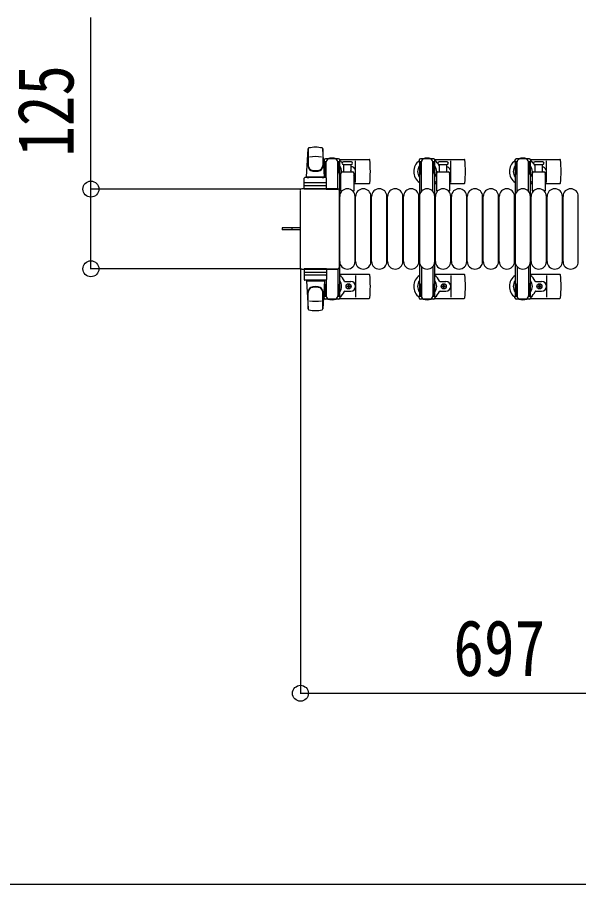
# Model space of a CAD drawing. Units: millimetres, scale not verified. Extents: x -16820 to 16820, y -11880 to 11880.
# Drawn here: x -10178 to -9298, y -5448 to -4088 of the extents above; entities that cross this region are included whole.
import ezdxf
from ezdxf.enums import TextEntityAlignment as Align

# ---------------------------------------------------------------- set-up
doc = ezdxf.new("R2010")
doc.units = ezdxf.units.MM
doc.header["$LTSCALE"] = 50
for name, color, linetype in [('0-3_YKK_13', 4, 'Continuous'), ('0-4_YKK_A1', 4, 'Continuous'), ('0-5_YKK_D', 6, 'Continuous')]:
    doc.layers.add(name, color=color, linetype=linetype)
doc.styles.add('ＭＳ ゴシック', font='')
doc.styles.get('ＭＳ ゴシック').set_extended_font_data('MS Gothic')

msp = doc.modelspace()

# ---------------------------------------------------------------- linework, layer by layer
at = {"layer": '0-3_YKK_13'}
for p, q in [((-9724.92, -4338.5), (-9722.48, -4294.47)), ((-9722.42, -4294.89), (-9722.42, -4320.63)), ((-9699.42, -4294.12), (-9699.42, -4321.31)), ((-9696.92, -4338.5), (-9699.36, -4294.47)), ((-9674.62, -4310), (-9695.22, -4310)), ((-9525.62, -4310), (-9546.22, -4310)), ((-9375.62, -4310), (-9396.22, -4310)), ((-9695.72, -4318.3), (-9694.92, -4318.3)), ((-9695.72, -4328.81), (-9695.72, -4318.3)), ((-9694.92, -4331.8), (-9694.92, -4314.8)), ((-9693.92, -4339.63), (-9693.92, -4315)), ((-9675.92, -4314.8), (-9672.62, -4314.8)), ((-9675.92, -4357.5), (-9675.92, -4315)), ((-9674.92, -4331.8), (-9674.92, -4314.8)), ((-9674.12, -4318.3), (-9674.92, -4318.3)), ((-9674.12, -4328.81), (-9674.12, -4318.3)), ((-9672.89, -4311), (-9626.82, -4311)), ((-9672.62, -4314.8), (-9672.62, -4312)), ((-9667.17, -4319), (-9654.67, -4319)), ((-9666.42, -4330.5), (-9666.42, -4319)), ((-9655.42, -4319), (-9655.42, -4330.5)), ((-9647.92, -4347), (-9647.92, -4313)), ((-9546.72, -4318.3), (-9545.92, -4318.3)), ((-9546.72, -4328.81), (-9546.72, -4318.3)), ((-9545.92, -4331.8), (-9545.92, -4314.8)), ((-9544.92, -4361.06), (-9544.92, -4315)), ((-9526.92, -4314.8), (-9523.62, -4314.8)), ((-9526.92, -4361.06), (-9526.92, -4315)), ((-9525.92, -4331.8), (-9525.92, -4314.8)), ((-9525.12, -4318.3), (-9525.92, -4318.3)), ((-9525.12, -4328.81), (-9525.12, -4318.3)), ((-9523.89, -4311), (-9477.82, -4311)), ((-9523.62, -4314.8), (-9523.62, -4312)), ((-9504.67, -4315), (-9517.17, -4315)), ((-9517.17, -4319), (-9504.67, -4319)), ((-9516.42, -4330.5), (-9516.42, -4319)), ((-9505.42, -4319), (-9505.42, -4330.5)), ((-9498.92, -4347), (-9498.92, -4313)), ((-9396.72, -4318.3), (-9395.92, -4318.3)), ((-9396.72, -4328.81), (-9396.72, -4318.3)), ((-9395.92, -4331.8), (-9395.92, -4314.8)), ((-9394.92, -4361.06), (-9394.92, -4315)), ((-9376.92, -4314.8), (-9373.62, -4314.8)), ((-9376.92, -4361.06), (-9376.92, -4315)), ((-9375.92, -4331.8), (-9375.92, -4314.8)), ((-9375.12, -4318.3), (-9375.92, -4318.3)), ((-9375.12, -4328.81), (-9375.12, -4318.3)), ((-9373.89, -4311), (-9327.82, -4311)), ((-9373.62, -4314.8), (-9373.62, -4312)), ((-9354.67, -4315), (-9367.17, -4315)), ((-9367.17, -4319), (-9354.67, -4319)), ((-9366.42, -4330.5), (-9366.42, -4319)), ((-9355.42, -4319), (-9355.42, -4330.5)), ((-9348.92, -4347), (-9348.92, -4313)), ((-9694.12, -4334.8), (-9695.72, -4328.81)), ((-9694.12, -4334.8), (-9693.92, -4334.8)), ((-9675.72, -4334.8), (-9675.92, -4334.8)), ((-9675.72, -4334.8), (-9674.12, -4328.81)), ((-9670.92, -4360.33), (-9670.92, -4332.5)), ((-9668.92, -4330.5), (-9652.92, -4330.5)), ((-9650.92, -4332.5), (-9650.92, -4360.33)), ((-9545.12, -4334.8), (-9546.72, -4328.81)), ((-9545.12, -4334.8), (-9544.92, -4334.8)), ((-9526.72, -4334.8), (-9526.92, -4334.8)), ((-9526.72, -4334.8), (-9525.12, -4328.81)), ((-9520.92, -4360.33), (-9520.92, -4332.5)), ((-9518.92, -4330.5), (-9502.92, -4330.5)), ((-9500.92, -4332.5), (-9500.92, -4360.33)), ((-9395.12, -4334.8), (-9396.72, -4328.81)), ((-9395.12, -4334.8), (-9394.92, -4334.8)), ((-9376.72, -4334.8), (-9376.92, -4334.8)), ((-9376.72, -4334.8), (-9375.12, -4328.81)), ((-9370.92, -4360.33), (-9370.92, -4332.5)), ((-9368.92, -4330.5), (-9352.92, -4330.5)), ((-9350.92, -4332.5), (-9350.92, -4360.33)), ((-9728.42, -4357.5), (-9728.42, -4340.5)), ((-9694.42, -4339.5), (-9727.42, -4339.5)), ((-9694.42, -4347.5), (-9727.42, -4347.5)), ((-9724.92, -4338.5), (-9696.92, -4338.5)), ((-9723.92, -4339.5), (-9723.92, -4338.5)), ((-9723.92, -4338.5), (-9697.92, -4338.5)), ((-9723.92, -4339.5), (-9721.52, -4339.5)), ((-9700.32, -4339.5), (-9697.92, -4339.5)), ((-9697.92, -4339.5), (-9697.92, -4338.5)), ((-9693.42, -4357.5), (-9693.42, -4340.5)), ((-9672.92, -4349), (-9670.92, -4349)), ((-9650.92, -4349), (-9626.82, -4349)), ((-9523.92, -4349), (-9520.92, -4349)), ((-9500.92, -4349), (-9477.82, -4349)), ((-9373.92, -4349), (-9370.92, -4349)), ((-9350.92, -4349), (-9327.82, -4349)), ((-9734.92, -4359.5), (-9734.92, -4480.5)), ((-9734.92, -4359.5), (-9734.92, -4359.5)), ((-9675.92, -4357), (-9732.42, -4357)), ((-9732.42, -4357), (-9732.42, -4357)), ((-9693.42, -4357.5), (-9728.42, -4357.5)), ((-9727.48, -4352), (-9694.31, -4352)), ((-9693.92, -4357.5), (-9675.92, -4357.5)), ((-9675.92, -4357), (-9675.92, -4357)), ((-9673.42, -4480.5), (-9673.42, -4359.5)), ((-9673.42, -4359.5), (-9673.42, -4359.5)), ((-9672.92, -4471), (-9672.92, -4369)), ((-9648.92, -4471), (-9648.92, -4369)), ((-9647.92, -4471), (-9647.92, -4369)), ((-9623.92, -4471), (-9623.92, -4369)), ((-9622.92, -4471), (-9622.92, -4369)), ((-9598.92, -4471), (-9598.92, -4369)), ((-9597.92, -4471), (-9597.92, -4369)), ((-9573.92, -4471), (-9573.92, -4369)), ((-9572.92, -4471), (-9572.92, -4369)), ((-9548.92, -4471), (-9548.92, -4369)), ((-9547.92, -4471), (-9547.92, -4369)), ((-9523.92, -4471), (-9523.92, -4369)), ((-9522.92, -4471), (-9522.92, -4369)), ((-9498.92, -4471), (-9498.92, -4369)), ((-9497.92, -4471), (-9497.92, -4369)), ((-9473.92, -4471), (-9473.92, -4369)), ((-9472.92, -4471), (-9472.92, -4369)), ((-9448.92, -4471), (-9448.92, -4369)), ((-9447.92, -4471), (-9447.92, -4369)), ((-9423.92, -4471), (-9423.92, -4369)), ((-9422.92, -4471), (-9422.92, -4369)), ((-9398.92, -4471), (-9398.92, -4369)), ((-9397.92, -4471), (-9397.92, -4369)), ((-9373.92, -4471), (-9373.92, -4369)), ((-9372.92, -4471), (-9372.92, -4369)), ((-9348.92, -4471), (-9348.92, -4369)), ((-9347.92, -4471), (-9347.92, -4369)), ((-9323.92, -4471), (-9323.92, -4369)), ((-9322.92, -4471), (-9322.92, -4369)), ((-9298.92, -4471), (-9298.92, -4369)), ((-9762.92, -4418.5), (-9762.92, -4421.5)), ((-9748.07, -4418.5), (-9748.07, -4421.5)), ((-9747.42, -4421.5), (-9762.92, -4421.5)), ((-9734.92, -4421.5), (-9747.42, -4421.5)), ((-9734.92, -4480.5), (-9734.92, -4480.5)), ((-9732.42, -4483), (-9675.92, -4483)), ((-9732.42, -4483), (-9732.42, -4483)), ((-9693.42, -4482.5), (-9728.42, -4482.5)), ((-9728.42, -4482.5), (-9728.42, -4499.5)), ((-9693.92, -4482.5), (-9675.92, -4482.5)), ((-9693.42, -4482.5), (-9693.42, -4499.5)), ((-9675.92, -4482.5), (-9675.92, -4525)), ((-9675.92, -4483), (-9675.92, -4483)), ((-9673.42, -4480.5), (-9673.42, -4480.5)), ((-9544.92, -4478.94), (-9544.92, -4525)), ((-9526.92, -4478.94), (-9526.92, -4525)), ((-9394.92, -4478.94), (-9394.92, -4525)), ((-9376.92, -4478.94), (-9376.92, -4525)), ((-9727.48, -4488), (-9694.31, -4488)), ((-9694.42, -4492.5), (-9727.42, -4492.5)), ((-9694.42, -4500.5), (-9727.42, -4500.5)), ((-9723.92, -4500.5), (-9721.52, -4500.5)), ((-9723.92, -4500.5), (-9723.92, -4501.5)), ((-9700.32, -4500.5), (-9697.92, -4500.5)), ((-9697.92, -4500.5), (-9697.92, -4501.5)), ((-9693.92, -4500.37), (-9693.92, -4525)), ((-9672.92, -4491), (-9626.82, -4491)), ((-9647.92, -4493), (-9647.92, -4527)), ((-9523.92, -4491), (-9477.82, -4491)), ((-9498.92, -4493), (-9498.92, -4527)), ((-9373.92, -4491), (-9327.82, -4491)), ((-9348.92, -4493), (-9348.92, -4527)), ((-9724.92, -4501.5), (-9696.92, -4501.5)), ((-9724.92, -4501.5), (-9722.48, -4545.53)), ((-9723.92, -4501.5), (-9697.92, -4501.5)), ((-9696.92, -4501.5), (-9699.36, -4545.53)), ((-9694.12, -4505.2), (-9695.72, -4511.19)), ((-9695.72, -4511.19), (-9695.72, -4521.7)), ((-9694.92, -4508.2), (-9694.92, -4525.2)), ((-9694.12, -4505.2), (-9693.92, -4505.2)), ((-9675.72, -4505.2), (-9675.92, -4505.2)), ((-9675.72, -4505.2), (-9674.12, -4511.19)), ((-9674.92, -4508.2), (-9674.92, -4525.2)), ((-9674.12, -4511.19), (-9674.12, -4521.7)), ((-9664.63, -4502.5), (-9655.42, -4502.5)), ((-9660.24, -4510.44), (-9661.12, -4510.44)), ((-9657.6, -4509.56), (-9656.72, -4509.56)), ((-9545.12, -4505.2), (-9546.72, -4511.19)), ((-9546.72, -4511.19), (-9546.72, -4521.7)), ((-9545.92, -4508.2), (-9545.92, -4525.2)), ((-9545.12, -4505.2), (-9544.92, -4505.2)), ((-9526.72, -4505.2), (-9526.92, -4505.2)), ((-9526.72, -4505.2), (-9525.12, -4511.19)), ((-9525.92, -4508.2), (-9525.92, -4525.2)), ((-9525.12, -4511.19), (-9525.12, -4521.7)), ((-9515.63, -4502.5), (-9506.42, -4502.5)), ((-9511.24, -4510.44), (-9512.12, -4510.44)), ((-9508.6, -4509.56), (-9507.72, -4509.56)), ((-9395.12, -4505.2), (-9396.72, -4511.19)), ((-9396.72, -4511.19), (-9396.72, -4521.7)), ((-9395.92, -4508.2), (-9395.92, -4525.2)), ((-9395.12, -4505.2), (-9394.92, -4505.2)), ((-9376.72, -4505.2), (-9376.92, -4505.2)), ((-9376.72, -4505.2), (-9375.12, -4511.19)), ((-9375.92, -4508.2), (-9375.92, -4525.2)), ((-9375.12, -4511.19), (-9375.12, -4521.7)), ((-9365.63, -4502.5), (-9356.42, -4502.5)), ((-9361.24, -4510.44), (-9362.12, -4510.44)), ((-9358.6, -4509.56), (-9357.72, -4509.56)), ((-9722.42, -4545.11), (-9722.42, -4519.37)), ((-9699.42, -4545.88), (-9699.42, -4518.69)), ((-9695.72, -4521.7), (-9694.92, -4521.7)), ((-9675.92, -4525.2), (-9672.62, -4525.2)), ((-9674.12, -4521.7), (-9674.92, -4521.7)), ((-9672.62, -4525.2), (-9672.62, -4528)), ((-9664.63, -4517.5), (-9655.42, -4517.5)), ((-9546.72, -4521.7), (-9545.92, -4521.7)), ((-9526.92, -4525.2), (-9523.62, -4525.2)), ((-9525.12, -4521.7), (-9525.92, -4521.7)), ((-9523.62, -4525.2), (-9523.62, -4528)), ((-9515.63, -4517.5), (-9506.42, -4517.5)), ((-9396.72, -4521.7), (-9395.92, -4521.7)), ((-9376.92, -4525.2), (-9373.62, -4525.2)), ((-9375.12, -4521.7), (-9375.92, -4521.7)), ((-9373.62, -4525.2), (-9373.62, -4528)), ((-9365.63, -4517.5), (-9356.42, -4517.5)), ((-9674.62, -4530), (-9695.22, -4530)), ((-9672.89, -4529), (-9626.82, -4529)), ((-9525.62, -4530), (-9546.22, -4530)), ((-9523.89, -4529), (-9477.82, -4529)), ((-9375.62, -4530), (-9396.22, -4530)), ((-9373.89, -4529), (-9327.82, -4529))]:
    msp.add_line(p, q, dxfattribs=at)
for points in [[(-9697.22, -4312), (-9697.22, -4314.8), (-9693.92, -4314.8)], [(-9654.67, -4315), (-9660.92, -4315), (-9667.17, -4315)], [(-9548.22, -4312), (-9548.22, -4314.8), (-9544.92, -4314.8)], [(-9398.22, -4312), (-9398.22, -4314.8), (-9394.92, -4314.8)], [(-9734.92, -4418.5), (-9747.42, -4418.5), (-9762.92, -4418.5)], [(-9661.12, -4510.44), (-9661.12, -4509.56), (-9660.24, -4509.56)], [(-9659.36, -4508.68), (-9659.36, -4507.8), (-9658.48, -4507.8), (-9658.48, -4508.68)], [(-9658.48, -4511.32), (-9658.48, -4512.2), (-9659.36, -4512.2), (-9659.36, -4511.32)], [(-9656.72, -4509.56), (-9656.72, -4510.44), (-9657.6, -4510.44)], [(-9512.12, -4510.44), (-9512.12, -4509.56), (-9511.24, -4509.56)], [(-9510.36, -4508.68), (-9510.36, -4507.8), (-9509.48, -4507.8), (-9509.48, -4508.68)], [(-9509.48, -4511.32), (-9509.48, -4512.2), (-9510.36, -4512.2), (-9510.36, -4511.32)], [(-9507.72, -4509.56), (-9507.72, -4510.44), (-9508.6, -4510.44)], [(-9362.12, -4510.44), (-9362.12, -4509.56), (-9361.24, -4509.56)], [(-9360.36, -4508.68), (-9360.36, -4507.8), (-9359.48, -4507.8), (-9359.48, -4508.68)], [(-9359.48, -4511.32), (-9359.48, -4512.2), (-9360.36, -4512.2), (-9360.36, -4511.32)], [(-9357.72, -4509.56), (-9357.72, -4510.44), (-9358.6, -4510.44)], [(-9697.22, -4528), (-9697.22, -4525.2), (-9693.92, -4525.2)], [(-9548.22, -4528), (-9548.22, -4525.2), (-9544.92, -4525.2)], [(-9398.22, -4528), (-9398.22, -4525.2), (-9394.92, -4525.2)]]:
    msp.add_lwpolyline(points, dxfattribs=at)
for centre in [(-9658.92, -4510), (-9509.92, -4510), (-9359.92, -4510)]:
    msp.add_circle(centre, 4, dxfattribs=at)
for centre, radius, start, end in [((-9720.99, -4294.56), 1.5, 101.97738, 176.83138), ((-9710.92, -4342), 50, 78.05356, 101.94644), ((-9710.92, -4342), 50, 78.02262, 101.94644), ((-9700.86, -4294.56), 1.5, 3.16862, 78.02262), ((-9710.92, -4356.6), 50, 79.12335, 100.54947), ((-9695.22, -4312), 2, 90, 180), ((-9688.92, -4315), 5, 90, 180), ((-9684.92, -4330), 21, 72.24721, 107.75279), ((-9680.92, -4315), 5, 0, 90), ((-9674.62, -4312), 2, 0, 90), ((-9546.22, -4312), 2, 90, 180), ((-9539.92, -4315), 5, 90, 180), ((-9535.92, -4330), 21, 72.24721, 107.75279), ((-9531.92, -4315), 5, 0, 90), ((-9525.62, -4312), 2, 0, 90), ((-9396.22, -4312), 2, 90, 180), ((-9389.92, -4315), 5, 90, 180), ((-9385.92, -4330), 21, 72.24721, 107.75279), ((-9381.92, -4315), 5, 0, 90), ((-9375.62, -4312), 2, 0, 90), ((-9714.42, -4320.44), 8, 180, 263.72071), ((-9714.42, -4321.31), 8, 180, 263.72071), ((-9707.42, -4320.44), 8, 276.27929, 0), ((-9707.42, -4321.31), 8, 276.27929, 0), ((-9684.92, -4330), 21, 125.85347, 129.53368), ((-9684.92, -4330), 15, 143.1301, 149.27754), ((-9684.92, -4330), 15, 357.02005, 36.8699), ((-9684.92, -4330), 21, 40.83479, 54.14653), ((-9667.17, -4317), 2, 90, 180), ((-9667.17, -4317), 2, 180, 270), ((-9684.92, -4330), 21, 28.24251, 31.58821), ((-9655.42, -4330), 7.5, 306.86994, 90), ((-9654.67, -4317), 2, 0, 90), ((-9654.67, -4317), 2, 270, 0), ((-9626.82, -4312), 1, 5.73917, 90), ((-9805.92, -4330), 181, 354.26083, 5.73917), ((-9535.92, -4330), 21, 125.85347, 235.1501), ((-9535.92, -4330), 15, 143.1301, 216.8699), ((-9535.92, -4330), 15, 323.1301, 36.8699), ((-9535.92, -4330), 21, 36.9292, 54.14653), ((-9517.17, -4317), 2, 90, 180), ((-9517.17, -4317), 2, 180, 270), ((-9535.92, -4330), 21, 22.72842, 32.5406), ((-9515.63, -4321.5), 1, 202.72842, 217.66294), ((-9506.42, -4330), 7.5, 317.16663, 82.33771), ((-9504.67, -4317), 2, 0, 90), ((-9504.67, -4317), 2, 270, 0), ((-9477.82, -4312), 1, 5.73917, 90), ((-9656.92, -4330), 181, 354.26083, 5.73917), ((-9385.92, -4330), 21, 125.85347, 235.1501), ((-9385.92, -4330), 15, 143.1301, 216.8699), ((-9385.92, -4330), 15, 323.1301, 36.8699), ((-9385.92, -4330), 21, 36.9292, 54.14653), ((-9367.17, -4317), 2, 90, 180), ((-9367.17, -4317), 2, 180, 270), ((-9385.92, -4330), 21, 22.72842, 32.5406), ((-9365.63, -4321.5), 1, 202.72842, 217.66294), ((-9356.42, -4330), 7.5, 317.16663, 82.33771), ((-9354.67, -4317), 2, 0, 90), ((-9354.67, -4317), 2, 270, 0), ((-9327.82, -4312), 1, 5.73917, 90), ((-9506.92, -4330), 181, 354.26083, 5.73917), ((-9710.92, -4288.63), 40, 263.72071, 276.27929), ((-9710.92, -4289.5), 40, 263.72071, 276.27929), ((-9684.92, -4330), 15, 323.1301, 338.96058), ((-9668.92, -4332.5), 2, 90, 180), ((-9658.92, -4330), 4, 352.81959, 28.95488), ((-9652.92, -4332.5), 2, 0, 90), ((-9518.92, -4332.5), 2, 90, 180), ((-9502.92, -4332.5), 2, 0, 90), ((-9368.92, -4332.5), 2, 90, 180), ((-9352.92, -4332.5), 2, 0, 90), ((-9727.42, -4340.5), 1, 90, 180), ((-9727.42, -4348.5), 1, 90, 180), ((-9694.42, -4340.5), 1, 0, 90), ((-9694.42, -4348.5), 1, 0, 90), ((-9684.92, -4330), 21, 304.8499, 311.81033), ((-9626.82, -4348), 1, 270, 354.26083), ((-9535.92, -4330), 21, 304.8499, 315.58471), ((-9477.82, -4348), 1, 270, 354.26083), ((-9385.92, -4330), 21, 304.8499, 315.58471), ((-9327.82, -4348), 1, 270, 354.26083), ((-9660.92, -4369), 12, 0, 180), ((-9669.92, -4360.33), 1, 180, 258.06047), ((-9651.92, -4360.33), 1, 281.93946, 0), ((-9635.92, -4369), 12, 0, 180), ((-9610.92, -4369), 12, 0, 180), ((-9585.92, -4369), 12, 0, 180), ((-9560.92, -4369), 12, 0, 180), ((-9535.92, -4369), 12, 0, 180), ((-9510.92, -4369), 12, 0, 180), ((-9519.92, -4360.33), 1, 180, 258.06047), ((-9501.92, -4360.33), 1, 281.93946, 0), ((-9485.92, -4369), 12, 0, 180), ((-9460.92, -4369), 12, 0, 180), ((-9435.92, -4369), 12, 0, 180), ((-9410.92, -4369), 12, 0, 180), ((-9385.92, -4369), 12, 0, 180), ((-9360.92, -4369), 12, 0, 180), ((-9369.92, -4360.33), 1, 180, 258.06047), ((-9351.92, -4360.33), 1, 281.93946, 0), ((-9335.92, -4369), 12, 0, 180), ((-9310.92, -4369), 12, 0, 180), ((-9660.92, -4471), 12, 180, 0), ((-9635.92, -4471), 12, 180, 0), ((-9610.92, -4471), 12, 180, 0), ((-9585.92, -4471), 12, 180, 0), ((-9560.92, -4471), 12, 180, 0), ((-9535.92, -4471), 12, 180, 0), ((-9510.92, -4471), 12, 180, 0), ((-9485.92, -4471), 12, 180, 0), ((-9460.92, -4471), 12, 180, 0), ((-9435.92, -4471), 12, 180, 0), ((-9410.92, -4471), 12, 180, 0), ((-9385.92, -4471), 12, 180, 0), ((-9360.92, -4471), 12, 180, 0), ((-9335.92, -4471), 12, 180, 0), ((-9310.92, -4471), 12, 180, 0), ((-9727.42, -4491.5), 1, 180, 270), ((-9727.42, -4499.5), 1, 180, 270), ((-9694.42, -4491.5), 1, 270, 0), ((-9694.42, -4499.5), 1, 270, 0), ((-9684.92, -4510), 21, 22.72842, 55.1501), ((-9626.82, -4492), 1, 5.73917, 90), ((-9805.92, -4510), 181, 354.26083, 5.73917), ((-9535.92, -4510), 21, 124.8499, 234.14653), ((-9535.92, -4510), 21, 22.72842, 55.1501), ((-9477.82, -4492), 1, 5.73917, 90), ((-9656.92, -4510), 181, 354.26083, 5.73917), ((-9385.92, -4510), 21, 124.8499, 234.14653), ((-9385.92, -4510), 21, 22.72842, 55.1501), ((-9327.82, -4492), 1, 5.73917, 90), ((-9506.92, -4510), 181, 354.26083, 5.73917), ((-9714.42, -4518.69), 8, 96.27929, 180), ((-9714.42, -4519.56), 8, 96.27929, 180), ((-9710.92, -4550.5), 40, 83.72071, 96.27929), ((-9710.92, -4551.37), 40, 83.72071, 96.27929), ((-9707.42, -4518.69), 8, 0, 83.72071), ((-9707.42, -4519.56), 8, 0, 83.72071), ((-9684.92, -4510), 15, 323.1301, 36.8699), ((-9664.63, -4501.5), 1, 202.72842, 270), ((-9660.24, -4508.68), 0.88, 270, 0), ((-9660.24, -4511.32), 0.88, 0, 90), ((-9657.6, -4508.68), 0.88, 180, 270), ((-9657.6, -4511.32), 0.88, 90, 180), ((-9655.42, -4510), 7.5, 270, 90), ((-9535.92, -4510), 15, 143.1301, 216.8699), ((-9535.92, -4510), 15, 323.1301, 36.8699), ((-9515.63, -4501.5), 1, 202.72842, 270), ((-9511.24, -4508.68), 0.88, 270, 0), ((-9511.24, -4511.32), 0.88, 0, 90), ((-9508.6, -4508.68), 0.88, 180, 270), ((-9508.6, -4511.32), 0.88, 90, 180), ((-9506.42, -4510), 7.5, 270, 90), ((-9385.92, -4510), 15, 143.1301, 216.8699), ((-9385.92, -4510), 15, 323.1301, 36.8699), ((-9365.63, -4501.5), 1, 202.72842, 270), ((-9361.24, -4508.68), 0.88, 270, 0), ((-9361.24, -4511.32), 0.88, 0, 90), ((-9358.6, -4508.68), 0.88, 180, 270), ((-9358.6, -4511.32), 0.88, 90, 180), ((-9356.42, -4510), 7.5, 270, 90), ((-9684.92, -4510), 21, 230.46632, 234.14653), ((-9684.92, -4510), 15, 210.72246, 216.8699), ((-9688.92, -4525), 5, 180, 270), ((-9680.92, -4525), 5, 270, 0), ((-9684.92, -4510), 21, 305.85347, 337.27158), ((-9664.63, -4518.5), 1, 90, 157.27158), ((-9539.92, -4525), 5, 180, 270), ((-9531.92, -4525), 5, 270, 0), ((-9535.92, -4510), 21, 305.85347, 337.27158), ((-9515.63, -4518.5), 1, 90, 157.27158), ((-9389.92, -4525), 5, 180, 270), ((-9381.92, -4525), 5, 270, 0), ((-9385.92, -4510), 21, 305.85347, 337.27158), ((-9365.63, -4518.5), 1, 90, 157.27158), ((-9710.92, -4483.4), 50, 259.45053, 280.87665), ((-9695.22, -4528), 2, 180, 270), ((-9684.92, -4510), 21, 252.24721, 287.75279), ((-9674.62, -4528), 2, 270, 0), ((-9626.82, -4528), 1, 270, 354.26083), ((-9546.22, -4528), 2, 180, 270), ((-9535.92, -4510), 21, 252.24721, 287.75279), ((-9525.62, -4528), 2, 270, 0), ((-9477.82, -4528), 1, 270, 354.26083), ((-9396.22, -4528), 2, 180, 270), ((-9385.92, -4510), 21, 252.24721, 287.75279), ((-9375.62, -4528), 2, 270, 0), ((-9327.82, -4528), 1, 270, 354.26083), ((-9720.99, -4545.44), 1.5, 183.16862, 258.02262), ((-9710.92, -4498), 50, 258.05356, 281.97738), ((-9710.92, -4498), 50, 258.05356, 281.94644), ((-9700.86, -4545.44), 1.5, 281.97738, 356.83138)]:
    msp.add_arc(centre, radius, start, end, dxfattribs=at)
for centre, major_axis, start_param, end_param in [((-9732.42, -4359.5), (1.77, -1.77), 2.358058, 3.9251274), ((-9675.92, -4359.5), (-1.77, -1.77), 2.358058, 3.9251274), ((-9732.42, -4480.5), (-1.77, -1.77), 5.4996506, 7.06672), ((-9675.92, -4480.5), (1.77, -1.77), 5.4996506, 7.06672)]:
    msp.add_ellipse(centre, major_axis=major_axis, ratio=0.997169, start_param=start_param, end_param=end_param, dxfattribs=at)
at = {"layer": '0-4_YKK_A1'}
for p, q in [((-9696.92, -4315), (-9696.92, -4339.5)), ((-9694.92, -4315), (-9696.92, -4315)), ((-9672.92, -4315), (-9674.92, -4315)), ((-9672.92, -4525), (-9672.92, -4315)), ((-9547.92, -4315), (-9547.92, -4525)), ((-9545.92, -4315), (-9547.92, -4315)), ((-9523.92, -4315), (-9525.92, -4315)), ((-9523.92, -4525), (-9523.92, -4315)), ((-9397.92, -4315), (-9397.92, -4525)), ((-9395.92, -4315), (-9397.92, -4315)), ((-9373.92, -4315), (-9375.92, -4315)), ((-9373.92, -4525), (-9373.92, -4315)), ((-9696.92, -4500.5), (-9696.92, -4525)), ((-9696.92, -4525), (-9693.92, -4525)), ((-9675.92, -4525), (-9672.92, -4525)), ((-9547.92, -4525), (-9544.92, -4525)), ((-9526.92, -4525), (-9523.92, -4525)), ((-9397.92, -4525), (-9394.92, -4525)), ((-9376.92, -4525), (-9373.92, -4525))]:
    msp.add_line(p, q, dxfattribs=at)
at = {"layer": '0-5_YKK_D'}
for p, q in [((-9733.42, -4357.5), (-10063.92, -4357.5)), ((-9733.42, -4482.5), (-10063.92, -4482.5)), ((-9734.42, -4481.5), (-9734.42, -5149)), ((-9734.42, -5148), (-9037.42, -5148)), ((-9037.42, -5448), (-13948.42, -5448))]:
    msp.add_line(p, q, dxfattribs=at)
msp.add_lwpolyline([(-10062.92, -4482.5), (-10062.92, -4357.5), (-10062.92, -4088.3)], dxfattribs=at)
for centre in [(-10062.92, -4357.5), (-10062.92, -4482.5), (-9734.42, -5148)]:
    msp.add_circle(centre, 12.5, dxfattribs=at)

# ---------------------------------------------------------------- texts
at = {"layer": '0-5_YKK_D', "style": 'ＭＳ ゴシック', "width": 0.8}
msp.add_text('125', height=87.98, rotation=90, dxfattribs=at).set_placement((-10063.72, -4306.7), align=Align.BOTTOM_LEFT)
msp.add_text('697', height=87.98, dxfattribs=at).set_placement((-9494.72, -5147.2), align=Align.BOTTOM_LEFT)

doc.saveas('drawing.dxf')
